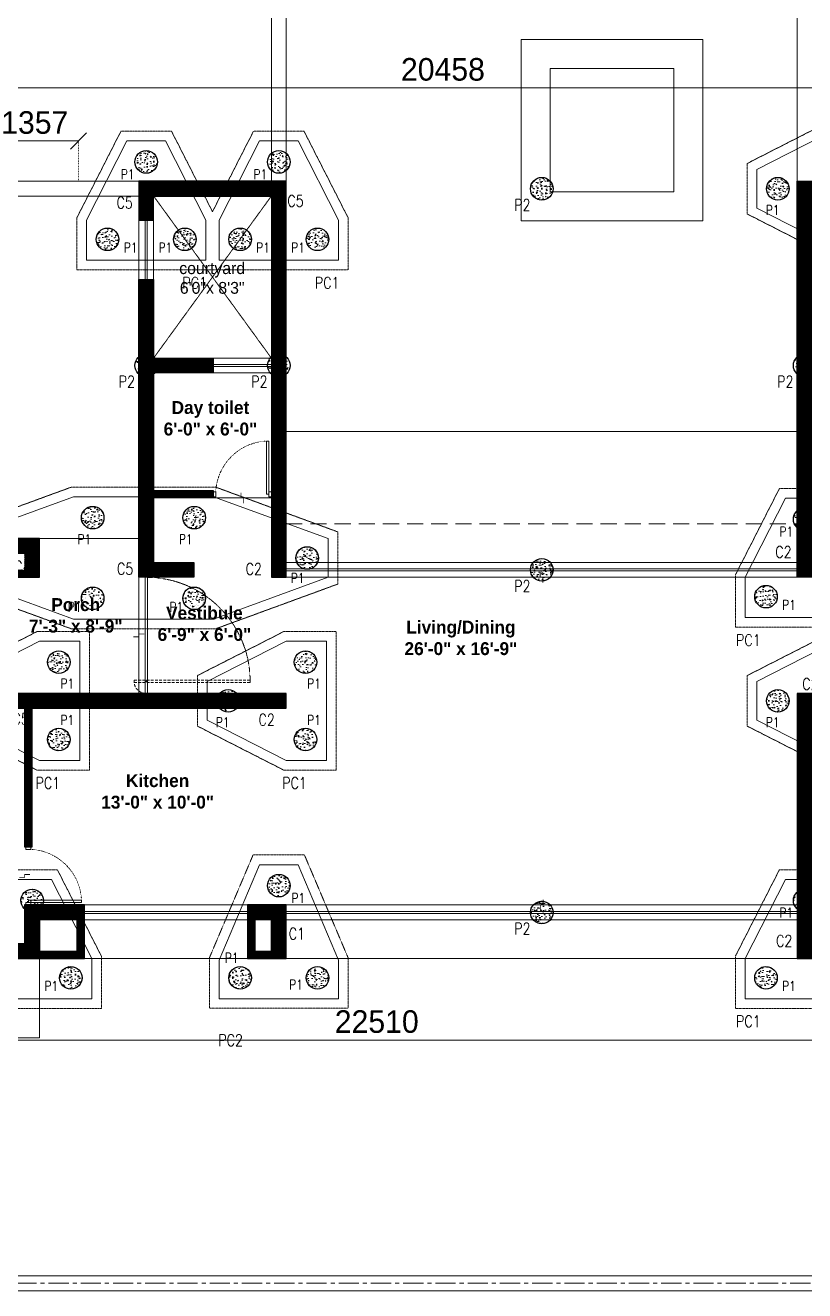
# Model space of a CAD drawing. Header units: metres. Extents: x 5205117 to 5948571, y 646915 to 1143748.
# Drawn here: x 5305112 to 5317197, y 1007210 to 1026829 of the extents above; entities that cross this region are included whole.
import ezdxf

# ---------------------------------------------------------------- set-up
doc = ezdxf.new("R2010")
doc.units = ezdxf.units.M
doc.header["$MEASUREMENT"] = 0
doc.header["$PDMODE"] = 35
doc.header["$PDSIZE"] = 10
for name, pattern in [('CENTER', [2, 1.25, -0.25, 0.25, -0.25]), ('DASHED', [0.75, 0.5, -0.25]), ('DOT', [0.25, 0, -0.25]), ('DOT2', [0.125, 0, -0.125]), ('HIDDEN', [0.375, 0.25, -0.125])]:
    doc.linetypes.add(name, pattern=pattern)
doc.layers.get('0').update_dxf_attribs({"color": 1, "linetype": 'DASHED', "lineweight": 30})
for name, color, linetype, lineweight in [('A -Text-1', 245, 'Continuous', 0), ('A-Center line', 1, 'CENTER', 9), ('A-Cutout Above', 220, 'DASHED', 5), ('A-Door', 3, 'Continuous', 15), ('A-Dotted', 43, 'DASHED', 5), ('A-Elevation 1', 4, 'Continuous', 13), ('A-Elevation 2', 163, 'Continuous', 9), ('A-Floor drop', 7, 'Continuous', 5), ('A-Window', 3, 'Continuous', 15), ('landscape lines', 7, 'Continuous', 0), ('PLOT', 7, 'Continuous', 5), ('road ht', 8, 'Continuous', 5), ('S-C-0-UP TO F.F', 6, 'Continuous', 20), ('S-FOUND-EXCAVATION', 253, 'HIDDEN', 0), ('S-FOUND-FOOTING', 7, 'Continuous', 15), ('S-PILE', 96, 'Continuous', 30), ('S-TEXT COL.', 1, 'Continuous', 0), ('S-TEXT PILE', 7, 'Continuous', 0), ('WALL', 7, 'Continuous', 30), ('WALL HATCH', 252, 'Continuous', 0)]:
    doc.layers.add(name, color=color, linetype=linetype, lineweight=lineweight)
doc.layers.add('A-GF', color=8, linetype='Continuous', lineweight=0, transparency=0.5)
doc.styles.add('CENTURY GOTHIC', font='GOTHIC.TTF')
doc.styles.add('SETU 1', font='romans.shx', dxfattribs={"width": 0.8})
doc.styles.get("Standard").update_dxf_attribs({"font": 'GOTHIC.TTF'})
doc.dimstyles.get("Standard").update_dxf_attribs({"dimtxt": 2, "dimasz": 1, "dimexe": 0, "dimexo": 0, "dimgap": 0.1, "dimtad": 1, "dimdsep": 46, "dimtxsty": 'Standard', "dimblk": 'OBLIQUE', "dimcen": 0.1, "dimclrd": 256, "dimclre": 256, "dimclrt": 256, "dimadec": 0, "dimazin": 0, "dimtfac": 1, "dimtofl": 0, "dimtmove": 1, "dimatfit": 2, "dimldrblk": 'OPEN90', "dimfxl": 1, "dimtolj": 1, "dimtzin": 0, "dimlwd": -1, "dimlwe": -1, "dimarcsym": 0})

# ---------------------------------------------------------------- blocks, each defined once
blk = doc.blocks.new('d 1200')
at = {"layer": 'A-GF', "ltscale": 10}
for points in [[(-50, -5.820766091346741e-11), (-50, 1099.999999999942), (-100, 1099.999999999942), (-100, -5.820766091346741e-11)], [(-1200, -50), (-1200, 49.99999999994179), (-1150, 49.99999999994179), (-1150, -50)], [(0, -50), (0, 49.99999999994179), (-50, 49.99999999994179), (-50, -50)]]:
    blk.add_lwpolyline(points, close=True, dxfattribs=at)
at = {"layer": 'A-GF', "linetype": 'DOT', "ltscale": 2}
blk.add_arc((-50, -5.820766091346741e-11), 1100, 90, 180, dxfattribs=at)
blk = doc.blocks.new('main door')
at = {"layer": 'A-GF', "ltscale": 100}
blk.add_lwpolyline([(-1857.999999999767, -20), (218, -20), (218, 20), (-1857.999999999767, 20)], close=True, dxfattribs=at)
at = {"layer": 'A-GF', "linetype": 'DASHED', "ltscale": 100}
blk.add_lwpolyline([(20, -1857.999999999767), (20, 218), (-20, 218), (-20, -1857.999999999767)], close=True, dxfattribs=at)
at = {"layer": 'A-GF', "ltscale": 100}
blk.add_circle((0, 0), 9, dxfattribs=at)
at = {"layer": 'A-GF', "linetype": 'DASHED', "ltscale": 100}
blk.add_arc((0, 0), 218.5154456783318, 3.936166112277916, 86.06383388961461, dxfattribs=at)
at = {"layer": 'A-GF', "linetype": 'DASHED'}
blk.add_arc((0, 2.91038304567337e-11), 1858.107639508308, 180.6167230009314, 269.3832769974191, dxfattribs=at)
blk = doc.blocks.new('drop')
at = {"layer": 'A-Floor drop', "ltscale": 3, "const_width": 0.01875}
blk.add_lwpolyline([(-0.1124999999983629, 0.02812499999959073), (0, 0.02812499999959073), (0, -0.02812499999959073), (0.1125000000010914, -0.02812499999959073)], dxfattribs=at)
blk = doc.blocks.new('_Oblique')
at = {"color": 0, "linetype": 'ByBlock', "lineweight": -2}
blk.add_line((-0.5, -0.5), (0.5, 0.5), dxfattribs=at)
blk = doc.blocks.new('*D95')
at = {"layer": 'Defpoints', "color": 0, "ltscale": 5, "transparency": 16777216}
for p in [(5305936.837919684, 1025035.37159524), (5304580.177546019, 1024616.476212674, 47261.22561640417), (5305936.837919684, 1024410.266908887)]:
    blk.add_point(p, dxfattribs=at)
at = {"layer": 'road ht', "linetype": 'DOT2', "ltscale": 5, "transparency": 16777216}
for p, q in [((5304580.177546019, 1024616.476212674), (5304580.177546019, 1025035.37159524)), ((5305936.837919684, 1024410.266908887), (5305936.837919684, 1025035.37159524))]:
    blk.add_line(p, q, dxfattribs=at)
at = {"layer": 'road ht', "color": 1, "ltscale": 5, "transparency": 16777216}
blk.add_line((5304580.177546019, 1025035.37159524), (5305936.837919684, 1025035.37159524), dxfattribs=at)
at = {"layer": 'road ht', "color": 1, "ltscale": 5, "transparency": 16777216, "xscale": 250, "yscale": 250, "zscale": 250, "rotation": 180}
blk.add_blockref('_Oblique', (5304580.177546019, 1025035.37159524), dxfattribs=at)
at = {"layer": 'road ht', "color": 1, "ltscale": 5, "transparency": 16777216, "xscale": 250, "yscale": 250, "zscale": 250}
blk.add_blockref('_Oblique', (5305936.837919684, 1025035.37159524), dxfattribs=at)
at = {"layer": 'road ht', "color": 1, "ltscale": 5, "transparency": 16777216, "insert": (5305258.507732851, 1025319.17513025), "char_height": 350, "attachment_point": 5}
blk.add_mtext('\\A1;1357', dxfattribs=at)
blk = doc.blocks.new('_Open90')
at = {"color": 0, "linetype": 'ByBlock', "lineweight": -2}
for p, q in [((0, 0), (-1, 0)), ((-0.5, 0.5), (0, 0)), ((0, 0), (-0.5, -0.5))]:
    blk.add_line(p, q, dxfattribs=at)
blk = doc.blocks.new('*D91')
at = {"layer": 'Defpoints', "color": 0, "ltscale": 5, "transparency": 16777216}
for p in [(5299306.837203082, 1011863.863033714), (5321816.337203085, 1011863.863033714), (5321816.337203085, 1011096.608359609)]:
    blk.add_point(p, dxfattribs=at)
at = {"layer": 'road ht', "linetype": 'DOT2', "ltscale": 5, "transparency": 16777216}
for p, q in [((5299306.837203082, 1011863.863033714), (5299306.837203082, 1011096.608359609)), ((5321816.337203085, 1011863.863033714), (5321816.337203085, 1011096.608359609))]:
    blk.add_line(p, q, dxfattribs=at)
at = {"layer": 'road ht', "color": 1, "ltscale": 5, "transparency": 16777216}
blk.add_line((5299306.837203082, 1011096.608359609), (5321816.337203085, 1011096.608359609), dxfattribs=at)
at = {"layer": 'road ht', "color": 1, "ltscale": 5, "transparency": 16777216, "xscale": 250, "yscale": 250, "zscale": 250, "rotation": 180}
blk.add_blockref('_Oblique', (5299306.837203082, 1011096.608359609), dxfattribs=at)
at = {"layer": 'road ht', "color": 1, "ltscale": 5, "transparency": 16777216, "xscale": 250, "yscale": 250, "zscale": 250}
blk.add_blockref('_Oblique', (5321816.337203085, 1011096.608359609), dxfattribs=at)
at = {"layer": 'road ht', "color": 1, "ltscale": 5, "transparency": 16777216, "insert": (5310561.587203084, 1011380.411894619), "char_height": 350, "attachment_point": 5}
blk.add_mtext('\\A1;22510', dxfattribs=at)
blk = doc.blocks.new('*D90')
at = {"layer": 'Defpoints', "color": 0, "ltscale": 5, "transparency": 16777216}
for p in [(5321816.837203082, 1025859.757278415), (5321816.837203082, 1025299.17955617), (5301358.418089492, 1020466.649073858)]:
    blk.add_point(p, dxfattribs=at)
at = {"layer": 'road ht', "linetype": 'DOT2', "ltscale": 5, "transparency": 16777216}
for p, q in [((5301358.418089492, 1020466.649073858), (5301358.418089492, 1025859.757278415)), ((5321816.837203082, 1025299.17955617), (5321816.837203082, 1025859.757278415))]:
    blk.add_line(p, q, dxfattribs=at)
at = {"layer": 'road ht', "color": 1, "ltscale": 5, "transparency": 16777216}
blk.add_line((5301358.418089492, 1025859.757278415), (5321816.837203082, 1025859.757278415), dxfattribs=at)
at = {"layer": 'road ht', "color": 1, "ltscale": 5, "transparency": 16777216, "xscale": 250, "yscale": 250, "zscale": 250, "rotation": 180}
blk.add_blockref('_Oblique', (5301358.418089492, 1025859.757278415), dxfattribs=at)
at = {"layer": 'road ht', "color": 1, "ltscale": 5, "transparency": 16777216, "xscale": 250, "yscale": 250, "zscale": 250}
blk.add_blockref('_Oblique', (5321816.837203082, 1025859.757278415), dxfattribs=at)
at = {"layer": 'road ht', "color": 1, "ltscale": 5, "transparency": 16777216, "insert": (5311587.627646287, 1026143.560813425), "char_height": 350, "attachment_point": 5}
blk.add_mtext('\\A1;20458', dxfattribs=at)
blk = doc.blocks.new('P2')
at = {"layer": 'S-PILE', "lineweight": 0}
h = blk.add_hatch(dxfattribs=at)
h.set_pattern_fill('AR-CONC', color=256, scale=20)
h.set_pattern_definition([(49.99999999999999, (0, 0), (143.4520365201507, -12.55042699651902), [15, -165]), (355, (0, 0), (-27.7502667226, 150.4384267400024), [12, -132]), (100.45144446, (11.9543362, -1.0458688), (115.7017693454224, 137.8879981937259), [12.7480384, -140.2284224]), (46.18420000000001, (0, 40), (213.4482661343145, -33.10385615861531), [22.5, -247.5]), (96.63563549, (17.787349, 37.2413386), (186.9323891348457, 194.8237201549101), [19.1220684, -210.342752]), (351.1841639899999, (0, 40), (186.9323890109546, 194.823720053998), [18, -198.0000002]), (21, (20, 30), (119.3814104236923, -80.52377813306776), [15, -165]), (326.0000000000001, (20, 30), (48.66306638431634, 145.0300090093706), [12, -132]), (71.45144474, (29.9484508, 23.2896852), (168.0444753459942, 64.50623056127077), [12.748038, -140.2284224]), (37.50000000000001, (0, 0), (2.431971063458134, 66.5787707662623), [0, -130.4, 0, -134, 0, -132.5]), (7.499999999999999, (0, 0), (52.61390748842972, 78.88234237647205), [0, -76.39999999999999, 0, -127.4, 0, -50.5]), (327.5, (-44.6, 0), (106.7644872344818, -4.510974346875951), [0, -50, 0, -156, 0, -207]), (317.5, (-64.6, 0), (116.6372338684772, 20.02099646646354), [0, -65, 0, -103.6, 0, -147])])
edge = h.paths.add_edge_path()
edge.add_arc((0, 0), 175, 0, 360)
at = {"layer": 'S-PILE'}
blk.add_circle((0, 0), 175, dxfattribs=at)
blk = doc.blocks.new('fghfgfccf')
at = {"layer": 'S-C-0-UP TO F.F'}
h = blk.add_hatch(color=5, dxfattribs=at)
h.dxf.hatch_style = 1
h.paths.add_polyline_path([(5239629.205118174, 1015918.544935737), (5239859.205118174, 1015918.544935737), (5239859.205118174, 1015318.544931922), (5239629.205118174, 1015318.544931922)])
h = blk.add_hatch(color=5, dxfattribs=at)
h.dxf.hatch_style = 1
h.paths.add_polyline_path([(5241684.205102915, 1015918.544931922), (5241914.205102915, 1015918.544931922), (5241914.205102915, 1015318.544928107), (5241684.205102915, 1015318.544928107)])
h = blk.add_hatch(color=5, dxfattribs=at)
h.dxf.hatch_style = 1
h.paths.add_polyline_path([(5250439.205087656, 1015918.544935737), (5250439.205087656, 1015688.544935737), (5249839.205087656, 1015688.544935737), (5249839.205087656, 1015918.544935737)])
h = blk.add_hatch(color=5, dxfattribs=at)
h.dxf.hatch_style = 1
h.paths.add_polyline_path([(5238089.20511396, 1010378.544936218), (5238089.20511396, 1010148.544936218), (5237489.20511396, 1010148.544936218), (5237489.20511396, 1010378.544936218)])
h = blk.add_hatch(color=5, dxfattribs=at)
h.dxf.hatch_style = 1
h.paths.add_polyline_path([(5239629.205102915, 1010378.544935737), (5239859.205102915, 1010378.544935737), (5239859.205102915, 1009778.544931922), (5239629.205102915, 1009778.544931922)])
h = blk.add_hatch(color=5, dxfattribs=at)
h.dxf.hatch_style = 1
h.paths.add_polyline_path([(5241684.205102915, 1010378.544931922), (5241914.205102915, 1010378.544931922), (5241914.205102915, 1009778.544928107), (5241684.205102915, 1009778.544928107)])
h = blk.add_hatch(color=5, dxfattribs=at)
h.dxf.hatch_style = 1
h.paths.add_polyline_path([(5249839.205102915, 1010378.544931922), (5250069.205102915, 1010378.544931922), (5250069.205102915, 1009778.544928107), (5249839.205102915, 1009778.544928107)])
h = blk.add_hatch(color=5, dxfattribs=at)
h.dxf.hatch_style = 1
h.paths.add_polyline_path([(5238089.20511396, 1007978.507803955), (5238089.20511396, 1007748.507803955), (5237489.205098702, 1007748.507803955), (5237489.205098702, 1007978.507803955)])
h = blk.add_hatch(color=5, dxfattribs=at)
h.dxf.hatch_style = 1
h.paths.add_polyline_path([(5241914.205102915, 1007978.544935737), (5241914.205102915, 1007748.544935737), (5241314.205102915, 1007748.544935737), (5241314.205102915, 1007978.544935737)])
h = blk.add_hatch(color=5, dxfattribs=at)
h.dxf.hatch_style = 1
h.paths.add_polyline_path([(5250439.205087656, 1007978.544935737), (5250439.205087656, 1007748.544935737), (5249839.205087656, 1007748.544935737), (5249839.205087656, 1007978.544935737)])
h = blk.add_hatch(color=5, dxfattribs=at)
h.dxf.hatch_style = 1
h.paths.add_polyline_path([(5241684.205102915, 1004698.544935737), (5241914.205102915, 1004698.544935737), (5241914.205102915, 1003868.544935737), (5241684.205102915, 1003868.544935737)])
h = blk.add_hatch(color=5, dxfattribs=at)
h.dxf.hatch_style = 1
h.paths.add_polyline_path([(5237859.205118174, 1004468.544935737), (5238089.205118174, 1004468.544935737), (5238089.205118174, 1003868.544931922), (5237859.205118174, 1003868.544931922)])
h = blk.add_hatch(color=5, dxfattribs=at)
h.dxf.hatch_style = 1
h.paths.add_polyline_path([(5249839.205102915, 1004468.544935737), (5250069.205102915, 1004468.544935737), (5250069.205102915, 1003868.544931922), (5249839.205102915, 1003868.544931922)])
at = {"layer": 'S-C-0-UP TO F.F', "color": 5}
for points in [[(5239859.205118174, 1015918.544935737), (5239629.205118174, 1015918.544935737), (5239629.205118174, 1015318.544931922), (5239859.205118174, 1015318.544931922)], [(5241914.205102915, 1015918.544931922), (5241684.205102915, 1015918.544931922), (5241684.205102915, 1015318.544928107), (5241914.205102915, 1015318.544928107)], [(5250439.205087656, 1015688.544935737), (5250439.205087656, 1015918.544935737), (5249839.205087656, 1015918.544935737), (5249839.205087656, 1015688.544935737)], [(5238089.20511396, 1010148.544936218), (5238089.20511396, 1010378.544936218), (5237489.20511396, 1010378.544936218), (5237489.20511396, 1010148.544936218)], [(5239859.205102915, 1010378.544935737), (5239629.205102915, 1010378.544935737), (5239629.205102915, 1009778.544931922), (5239859.205102915, 1009778.544931922)], [(5241914.205102915, 1010378.544931922), (5241684.205102915, 1010378.544931922), (5241684.205102915, 1009778.544928107), (5241914.205102915, 1009778.544928107)], [(5250069.205102915, 1010378.544931922), (5249839.205102915, 1010378.544931922), (5249839.205102915, 1009778.544928107), (5250069.205102915, 1009778.544928107)], [(5238089.20511396, 1007748.507803955), (5238089.20511396, 1007978.507803955), (5237489.205098702, 1007978.507803955), (5237489.205098702, 1007748.507803955)], [(5241914.205102915, 1007748.544935737), (5241914.205102915, 1007978.544935737), (5241314.205102915, 1007978.544935737), (5241314.205102915, 1007748.544935737)], [(5250439.205087656, 1007748.544935737), (5250439.205087656, 1007978.544935737), (5249839.205087656, 1007978.544935737), (5249839.205087656, 1007748.544935737)], [(5241914.205102915, 1004698.544935737), (5241684.205102915, 1004698.544935737), (5241684.205102915, 1003868.544935737), (5241914.205102915, 1003868.544935737)], [(5238089.205118174, 1004468.544935737), (5237859.205118174, 1004468.544935737), (5237859.205118174, 1003868.544931922), (5238089.205118174, 1003868.544931922)], [(5250069.205102915, 1004468.544935737), (5249839.205102915, 1004468.544935737), (5249839.205102915, 1003868.544931922), (5250069.205102915, 1003868.544931922)]]:
    blk.add_lwpolyline(points, close=True, dxfattribs=at)
at = {"layer": 'S-FOUND-EXCAVATION'}
for points in [[(5251214.205162255, 1016878.544923069), (5250403.794916762, 1016878.544923069), (5249064.205162255, 1016196.250033928), (5249064.205162255, 1015410.83984064), (5250403.794915359, 1014728.544923069), (5251214.205162255, 1014728.544923069)], [(5242714.205098702, 1009673.733286605), (5242714.205098702, 1010483.356582099), (5240815.806135945, 1011178.54494018), (5238587.604072504, 1011178.54494018), (5236689.205109747, 1010483.356582099), (5236689.205109747, 1009673.733286605), (5238587.604072651, 1008978.544932551), (5240815.806135798, 1008978.544932551)], [(5251029.205078574, 1009003.544879184), (5251029.205078574, 1009813.955124677), (5250346.910189433, 1011153.544879184), (5249561.499996145, 1011153.544879184), (5248879.205078574, 1009813.955126081), (5248879.205078574, 1009003.544879184)], [(5238864.20518093, 1008938.507791287), (5238053.794935437, 1008938.507791287), (5236714.20518093, 1008256.212902146), (5236714.20518093, 1007470.802708858), (5238053.794934033, 1006788.507791287), (5238864.20518093, 1006788.507791287)], [(5242689.205177514, 1008938.544923069), (5241878.794932021, 1008938.544923069), (5240539.205177514, 1008256.250033928), (5240539.205177514, 1007470.83984064), (5241878.794930618, 1006788.544923069), (5242689.205177514, 1006788.544923069)], [(5251214.205188559, 1008938.544923698), (5250403.794943066, 1008938.544923698), (5249064.205188559, 1008256.250034556), (5249064.205188559, 1007470.839841268), (5250403.794941663, 1006788.544923698), (5251214.205188559, 1006788.544923698)], [(5241402.769913876, 1005478.187237704), (5240724.205089647, 1003880.654651403), (5240724.205089647, 1003098.050811133), (5242874.205089647, 1003098.050811133), (5242874.205089647, 1003880.654650089), (5242195.640293786, 1005478.187237704)], [(5239049.205093833, 1003093.544882999), (5239049.205093833, 1003903.955128492), (5238366.910204692, 1005243.544882999), (5237581.500011404, 1005243.544882999), (5236899.205093833, 1003903.955129895), (5236899.205093833, 1003093.544882999)], [(5251029.205089619, 1003093.504899878), (5251029.205089619, 1003903.915145371), (5250346.910200479, 1005243.504899878), (5249561.50000719, 1005243.504899878), (5248879.205089619, 1003903.915146774), (5248879.205089619, 1003093.504899878)]]:
    blk.add_lwpolyline(points, close=True, dxfattribs=at)
for points in [[(5240771.705091737, 1015447.214681156), (5240136.910204692, 1016693.544882999), (5239351.500011404, 1016693.544882999), (5238669.205093833, 1015353.955129895), (5238669.205093833, 1014543.544882999), (5240819.205093833, 1014543.544885534)], [(5240724.205089619, 1014543.544885534), (5242874.205089619, 1014543.544885534), (5242874.205089619, 1015353.955131027), (5242191.910200479, 1016693.544885534), (5241406.50000719, 1016693.544885534), (5240771.705091737, 1015447.214681156)]]:
    blk.add_lwpolyline(points, dxfattribs=at)
at = {"layer": 'S-FOUND-FOOTING', "color": 1}
for points in [[(5251064.205162255, 1016728.544923069), (5250439.20511396, 1016728.544923069), (5249214.205162255, 1016103.544936365), (5249214.205162255, 1015503.544936365), (5250439.20511396, 1014878.544923069), (5251064.205162255, 1014878.544923069), (5251064.205162255, 1016728.544923069)], [(5240669.205093833, 1014693.544882999), (5240669.205093833, 1015318.544931294), (5240044.205107129, 1016543.544882999), (5239444.205107129, 1016543.544882999), (5238819.205093833, 1015318.544931294), (5238819.205093833, 1014693.544882999), (5240669.205093833, 1014693.544882999)], [(5242724.205089619, 1014693.544885534), (5242724.205089619, 1015318.544933829), (5242099.205102915, 1016543.544885534), (5241499.205102915, 1016543.544885534), (5240874.205089619, 1015318.544933829), (5240874.205089619, 1014693.544885534), (5242724.205089619, 1014693.544885534)], [(5250879.205078574, 1009153.544879184), (5250879.205078574, 1009778.544927479), (5250254.20509187, 1011003.544879184), (5249654.20509187, 1011003.544879184), (5249029.205078574, 1009778.544927479), (5249029.205078574, 1009153.544879184), (5250879.205078574, 1009153.544879184)], [(5238714.20518093, 1008788.507791287), (5238089.205132635, 1008788.507791287), (5236864.20518093, 1008163.507804583), (5236864.20518093, 1007563.507804583), (5238089.205132635, 1006938.507791287), (5238714.20518093, 1006938.507791287), (5238714.20518093, 1008788.507791287)], [(5242539.205177514, 1008788.544923069), (5241914.205129219, 1008788.544923069), (5240689.205177514, 1008163.544936365), (5240689.205177514, 1007563.544936365), (5241914.205129219, 1006938.544923069), (5242539.205177514, 1006938.544923069), (5242539.205177514, 1008788.544923069)], [(5251064.205188559, 1008788.544923698), (5250439.205140265, 1008788.544923698), (5249214.205188559, 1008163.544936994), (5249214.205188559, 1007563.544936994), (5250439.205140265, 1006938.544923698), (5251064.205188559, 1006938.544923698), (5251064.205188559, 1008788.544923698)], [(5238899.205093833, 1003243.544882999), (5238899.205093833, 1003868.544931294), (5238274.205107129, 1005093.544882999), (5237674.205107129, 1005093.544882999), (5237049.205093833, 1003868.544931294), (5237049.205093833, 1003243.544882999), (5238899.205093833, 1003243.544882999)], [(5250879.205089619, 1003243.504899878), (5250879.205089619, 1003868.504948173), (5250254.205102915, 1005093.504899878), (5249654.205102915, 1005093.504899878), (5249029.205089619, 1003868.504948173), (5249029.205089619, 1003243.504899878), (5250879.205089619, 1003243.504899878)]]:
    blk.add_lwpolyline(points, dxfattribs=at)
at = {"layer": 'S-FOUND-FOOTING', "color": 3}
blk.add_lwpolyline([(5242564.205098702, 1009778.544932551), (5242564.205098702, 1010378.544936365), (5240789.205102383, 1011028.54494018), (5238614.205106065, 1011028.54494018), (5236839.205109747, 1010378.544936365), (5236839.205109747, 1009778.544932551), (5238614.205106065, 1009128.544932551), (5240789.205102383, 1009128.544932551), (5242564.205098702, 1009778.544932551)], dxfattribs=at)
at = {"layer": 'S-FOUND-FOOTING', "color": 202}
blk.add_lwpolyline([(5241499.205102918, 1005323.544935737), (5240874.205089621, 1003843.408557461), (5240874.205089621, 1003243.408509166), (5242724.205089621, 1003243.408509166), (5242724.205089621, 1003843.408557461), (5242099.205102917, 1005323.544935737), (5241499.205102918, 1005323.544935737)], dxfattribs=at)
at = {"layer": 'S-PILE'}
for p in [(5239744.205107129, 1016218.544931294), (5241799.205102915, 1016218.544933829), (5239144.205101982, 1015018.68130957), (5240344.205101982, 1015018.68130957), (5241199.205097768, 1015018.681312106), (5242399.205097768, 1015018.681312106), (5238914.205106065, 1010703.54494018), (5240489.205102383, 1010703.54494018), (5249954.20509187, 1010678.544927479), (5242239.205098702, 1010078.544934458), (5238914.205106065, 1009453.544932551), (5240489.205102383, 1009453.544932551), (5249354.205086723, 1009478.681305756), (5241799.205102917, 1004998.544935737), (5237974.205107129, 1004768.544931294), (5249954.205102915, 1004768.504948173), (5238574.205101982, 1003568.68130957), (5241199.20509777, 1003568.544935737), (5242399.20509777, 1003568.544935737), (5249354.205097768, 1003568.641326449)]:
    blk.add_blockref('P2', p, dxfattribs=at)
at = {"layer": 'S-PILE', "rotation": 90.00000000000001}
for p in [(5245876.705111507, 1015803.568365742), (5249539.20511396, 1015803.544936365), (5239744.2051201, 1013063.544936365), (5241799.2051201, 1013063.544936365), (5249954.2051201, 1013063.544936365), (5245876.705111507, 1009893.544937568), (5238389.068754358, 1008463.507799436), (5242214.068750943, 1008463.544931218), (5241014.205129219, 1007863.544936365), (5249539.205140265, 1007863.544936994), (5238389.068754358, 1007263.507799436), (5242214.068750942, 1007263.544931218), (5245876.705111507, 1004583.544937568)]:
    blk.add_blockref('P2', p, dxfattribs=at)
at = {"layer": 'S-TEXT COL.', "color": 1, "true_color": 0xe61414, "style": 'SETU 1', "width": 0.8}
for s, p in [('C5', (5239283.374442276, 1015497.331812451)), ('C5', (5241932.362411876, 1015524.281694686)), ('C2', (5249498.42597009, 1010081.16670384)), ('C4', (5237697.054361854, 1009853.707979502)), ('C5', (5239290.960385428, 1009820.796618263)), ('C2', (5241284.891671545, 1009818.421881284)), ('C2', (5249916.922253058, 1008034.306312338)), ('C5', (5237670.735544964, 1007494.384430272)), ('C2', (5241484.8532647, 1007479.940417271)), ('C1', (5241954.066964537, 1004162.648285434)), ('C2', (5249509.806995326, 1004051.678954092))]:
    blk.add_text(s, height=180, dxfattribs=at).set_placement(p)
at = {"layer": 'S-TEXT COL.', "color": 7, "style": 'SETU 1', "width": 0.8}
for s, p in [('PC1', (5240304.183098207, 1014254.413775127)), ('PC1', (5242359.183093994, 1014254.413777663)), ('PC1', (5248889.730480368, 1008714.413771313)), ('PC1', (5238027.707819344, 1006499.376683416)), ('PC1', (5241852.707815929, 1006499.413815198)), ('PC1', (5248889.730491414, 1002804.373792006)), ('PC2', (5240861.431635492, 1002512.113898934))]:
    blk.add_text(s, height=180, dxfattribs=at).set_placement(p)
at = {"layer": 'S-TEXT PILE', "style": 'SETU 1', "width": 0.8}
for s, height, p in [('P1', 150, (5239352.823597346, 1015952.610315192)), ('P1', 150, (5241407.823593132, 1015952.610317727)), ('P2', 180, (5245449.817808022, 1015462.050579094)), ('P1', 150, (5249349.940716047, 1015397.049886474)), ('P1', 150, (5239395.421405116, 1014816.708411168)), ('P1', 150, (5239937.404156496, 1014816.708411168)), ('P1', 150, (5241450.421400903, 1014816.708413704)), ('P1', 150, (5241992.404152282, 1014816.708413704)), ('P2', 180, (5239317.317816614, 1012722.027149717)), ('P2', 180, (5241372.317816614, 1012722.027149717)), ('P2', 180, (5249527.317816614, 1012722.027149717)), ('P1', 150, (5249562.823582088, 1010412.610311377)), ('P1', 150, (5238677.7207618, 1010294.476641291)), ('P1', 150, (5240252.720758118, 1010294.476641291)), ('P1', 150, (5241985.549639082, 1009690.946162964)), ('P2', 180, (5245449.817808022, 1009552.02715092)), ('P1', 150, (5238530.251355564, 1009244.023536894)), ('P1', 150, (5240105.251351882, 1009244.023536894)), ('P1', 150, (5249605.421389857, 1009276.708407353)), ('P1', 150, (5238414.034576843, 1008057.012749545)), ('P1', 150, (5242239.034573427, 1008057.049881327)), ('P1', 150, (5238414.034576843, 1007490.002833029)), ('P1', 150, (5240824.940731306, 1007457.049886474)), ('P1', 150, (5242239.034573427, 1007490.039964812)), ('P1', 150, (5249349.940742351, 1007457.049887102)), ('P1', 150, (5241996.751991218, 1004729.963162544)), ('P1', 150, (5249562.823593132, 1004502.570332071)), ('P2', 180, (5245449.817808022, 1004242.02715092)), ('P1', 150, (5240962.720753506, 1003804.239358905)), ('P1', 150, (5238167.404156496, 1003366.708411168)), ('P1', 150, (5241959.052555947, 1003389.816295512)), ('P1', 150, (5249605.421400903, 1003366.668428047))]:
    blk.add_text(s, height=height, dxfattribs=at).set_placement(p)

msp = doc.modelspace()

# ---------------------------------------------------------------- hatches: boundary and pattern name
at = {"layer": 'WALL HATCH', "ltscale": 10}
h = msp.add_hatch(dxfattribs=at)
h.set_pattern_fill('ANSI31', color=256, scale=100, angle=180)
h.set_pattern_definition([(225, (2847344.693941204, -165161.4239915589), (8.83883476483184, -8.838834764831851), [])])
h.paths.add_polyline_path([(5321701.837203078, 1016470.266908886), (5321701.837203078, 1016705.266908946), (5322186.837203078, 1016705.266908946), (5322186.837203078, 1016470.266908886)], flags=16)
h.paths.add_polyline_path([(5321701.837203078, 1020300.266908886), (5321701.837203078, 1020065.266908886), (5322186.837203078, 1020065.266908886), (5322186.837203078, 1020300.266908886)], flags=16)
h.paths.add_polyline_path([(5321586.837203078, 1016240.266908886), (5321586.837203078, 1016820.266908886), (5322186.837203078, 1016820.266908886), (5322186.837203078, 1018270.266908886), (5319001.837203078, 1018270.266908886), (5319001.837203078, 1016470.266908886), (5320686.837203078, 1016470.266908886), (5320686.837203078, 1016240.266908886), (5318886.837203078, 1016240.266908886), (5318886.837203078, 1020530.266908886), (5320686.837203078, 1020530.266908886), (5320686.837203078, 1020300.266908886), (5319001.837203078, 1020300.266908886), (5319001.837203078, 1018500.266908886), (5322186.837203078, 1018500.266908886), (5322186.837203078, 1019950.266908946), (5321586.837203078, 1019950.266908946), (5321586.837203078, 1020530.266908886), (5322416.837203078, 1020530.266908886), (5322416.837203078, 1016240.266908886)])
h.paths.add_polyline_path([(5307101.837203078, 1021670.266908886), (5308026.837203078, 1021670.266908886), (5308026.837203078, 1021440.266908886), (5307101.837203078, 1021440.266908886), (5307101.837203078, 1019615.266908886), (5308026.837203078, 1019615.266908886), (5308026.837203078, 1019500.266908886), (5307101.837203078, 1019500.266908886), (5307101.837203078, 1018500.266908886), (5307726.837203078, 1018500.266908886), (5307726.837203078, 1018270.266908886), (5306871.837203078, 1018270.266908886), (5306871.837203078, 1022885.266908946), (5307101.837203078, 1022885.266908946)], flags=17)
h.paths.add_polyline_path([(5299676.837203078, 1015985.033088686), (5299676.837203078, 1016240.266908886), (5299191.837203078, 1016240.266908886), (5299191.837203078, 1015985.033088686)], flags=16)
h.paths.add_polyline_path([(5307101.837203078, 1023810.266908886), (5307101.837203078, 1024180.266908886), (5308926.837203078, 1024180.266908886), (5308926.837203078, 1018270.266908886), (5309156.837203078, 1018270.266908886), (5309156.837203078, 1024410.266908886), (5306871.837203078, 1024410.266908886), (5306871.837203078, 1023810.266908886)])
h.paths.add_polyline_path([(5304201.837203078, 1014205.266908946), (5303576.837203078, 1014205.266908946), (5303576.837203078, 1016240.266908886), (5305101.837203078, 1016240.266908886), (5305101.837203078, 1014090.266908886), (5305216.837203555, 1014090.266908886), (5305216.837203555, 1016240.266908886), (5309156.837203078, 1016240.266908886), (5309156.837203078, 1016470.266908886), (5299076.837203078, 1016470.266908886), (5299076.837203078, 1015870.033088686), (5299906.837203078, 1015870.033088686), (5299906.837203078, 1016240.266908886), (5303461.837203078, 1016240.266908886), (5303461.837203078, 1014090.266908886), (5304201.837203078, 1014090.266908886)])
h.paths.add_polyline_path([(5299676.837203078, 1014205.017657222), (5299676.837203078, 1012959.980065109), (5299076.837203078, 1012959.881998898), (5299076.837203078, 1012360.266908886), (5301546.837203078, 1012360.266908886), (5301546.837203078, 1013190.266908886), (5301431.837203078, 1013190.266908886), (5301431.837203078, 1012590.266908886), (5299906.837203078, 1012590.017657222), (5299906.837203078, 1014090.017657222), (5302561.837203078, 1014090.266908886), (5302561.837203078, 1014205.266908946), (5299676.837203078, 1014205.07334465)])
h.paths.add_polyline_path([(5299676.837203078, 1012590.266908886), (5299191.837203078, 1012590.266908886), (5299191.837203078, 1012844.881998839), (5299676.837203078, 1012844.881998839)], flags=16)
h.paths.add_polyline_path([(5305331.837203078, 1018870.266908886), (5301356.837203078, 1018870.266908886), (5301356.837203078, 1018270.266908886), (5305331.837203078, 1018270.266908886)])
h.paths.add_polyline_path([(5305101.837197833, 1018640.266908946), (5301586.837203078, 1018640.266908946), (5301586.837203078, 1018385.266908946), (5305101.837203078, 1018385.266908946)], flags=16)
h.paths.add_polyline_path([(5302446.837203078, 1013190.266908886), (5302446.837203078, 1012360.266908886), (5306031.837203078, 1012360.266908886), (5306031.837203078, 1013190.266908886), (5305101.837203078, 1013190.266908886), (5305101.837203078, 1012590.266908886), (5302561.837203078, 1012590.266908886), (5302561.837203078, 1013190.266908886)])
h.paths.add_polyline_path([(5305331.837203078, 1012475.266908886), (5305916.837203078, 1012475.266908886), (5305916.837203078, 1012960.266908886), (5305331.837203078, 1012960.266908886)], flags=16)
h.paths.add_polyline_path([(5309156.837203078, 1013190.266908886), (5308556.837203078, 1013190.266908886), (5308556.837203078, 1012360.266908886), (5309156.837203078, 1012360.266908886)])
h.paths.add_polyline_path([(5308671.837203078, 1012475.266908886), (5308926.837203078, 1012475.266908886), (5308926.837203078, 1012960.266908886), (5308671.837203078, 1012960.266908886)], flags=16)
h.paths.add_polyline_path([(5321816.837203078, 1023925.266908886), (5321816.837203078, 1024180.266908886), (5322901.837203078, 1024180.266908886), (5322901.837203078, 1023925.266908886)], flags=16)
h.paths.add_polyline_path([(5317986.837203555, 1018270.266908886), (5317081.837203078, 1018270.266908886), (5317081.837203078, 1024410.266908886), (5323016.837203078, 1024410.266908886), (5323016.837203078, 1023810.266908886), (5321586.837203078, 1023810.266908886), (5321586.837203078, 1024180.266908886), (5317311.837203078, 1024180.266908886), (5317311.837203078, 1020530.266908886), (5317986.837203555, 1020530.266908886), (5317986.837203555, 1020300.266908886), (5317311.837203078, 1020300.266908886), (5317311.837203078, 1018500.266908886), (5317986.837203555, 1018500.266908886)])
h.paths.add_polyline_path([(5321816.837203078, 1012845.266908886), (5321816.837203078, 1012590.266908886), (5322901.837203078, 1012590.266908886), (5322901.837203078, 1012845.266908886)], flags=16)
h.paths.add_polyline_path([(5317986.837203555, 1016470.266908886), (5317081.837203078, 1016470.266908886), (5317081.837203078, 1012360.266908886), (5323016.837203078, 1012360.266908886), (5323016.837203078, 1012960.266908886), (5321586.837203078, 1012960.266908886), (5321586.837203078, 1012590.266908886), (5317311.837203078, 1012590.266908886), (5317311.837203078, 1016240.266908886), (5317986.837203555, 1016240.266908886)])

# ---------------------------------------------------------------- linework, layer by layer
at = {"layer": 'A-Center line', "ltscale": 250}
msp.add_line((5289471.77914972, 1007325.266908868), (5332983.863392487, 1007325.266908868), dxfattribs=at)
at = {"layer": 'A-Cutout Above', "ltscale": 5}
for p, q in [((5307101.837203078, 1021670.266908886), (5308926.837203078, 1024180.266908886)), ((5307101.837203078, 1024180.266908886), (5308926.837203078, 1021670.266908886))]:
    msp.add_line(p, q, dxfattribs=at)
at = {"layer": 'A-Dotted', "ltscale": 500}
for p, q in [((5309156.837203078, 1019100.266908886), (5317081.837203078, 1019100.266908886)), ((5305331.837203078, 1018870.266908886), (5306871.837203078, 1018870.266908886)), ((5308556.837203078, 1012360.266908886), (5306031.837203078, 1012360.266908886)), ((5309156.837203078, 1012360.266908886), (5317081.837203078, 1012360.266908886))]:
    msp.add_line(p, q, dxfattribs=at)
at = {"layer": 'A-Elevation 1', "ltscale": 800}
for p, q in [((5308556.837203078, 1013190.266908886), (5306031.837203078, 1013190.266908886)), ((5308556.837203078, 1012960.266908886), (5306031.837203078, 1012960.266908886))]:
    msp.add_line(p, q, dxfattribs=at)
at = {"layer": 'A-Elevation 2', "ltscale": 5}
for p, q in [((5306871.837203078, 1023810.266908886), (5306871.837203078, 1022885.266908946)), ((5307101.837203078, 1023810.266908886), (5307101.837203078, 1022885.266908946)), ((5308026.837203078, 1021670.266908886), (5308926.837203078, 1021670.266908886)), ((5308926.837203078, 1021440.266908886), (5308026.837203078, 1021440.266908886)), ((5309156.837203078, 1020530.266908886), (5317081.837203078, 1020530.266908886)), ((5305331.837203078, 1018870.266908886), (5306871.837203078, 1018870.266908886)), ((5309156.837203078, 1018500.266908886), (5317081.837203078, 1018500.266908886)), ((5309156.837203078, 1018270.266908886), (5317081.837203078, 1018270.266908886)), ((5309156.837203078, 1013190.266908886), (5317081.837203078, 1013190.266908886)), ((5309156.837203078, 1012960.266908886), (5317081.837203078, 1012960.266908886)), ((5308556.837203078, 1012360.266908886), (5306031.837203078, 1012360.266908886)), ((5309156.837203078, 1012360.266908886), (5317081.837203078, 1012360.266908886))]:
    msp.add_line(p, q, dxfattribs=at)
at = {"layer": 'A-Floor drop', "ltscale": 5}
for p, q in [((5308026.837203078, 1019500.266908886), (5308926.837203078, 1019500.266908886)), ((5306871.837203078, 1018270.266908886), (5306871.837203078, 1016470.206830861))]:
    msp.add_line(p, q, dxfattribs=at)
at = {"layer": 'A-Window', "ltscale": 5}
for p, q in [((5306971.837203078, 1022885.266908946), (5306971.837203078, 1023810.266908886)), ((5307001.837203078, 1022885.266908946), (5307001.837203078, 1023810.266908886)), ((5308026.837203078, 1021570.266908886), (5308926.837203078, 1021570.266908886)), ((5308026.837203078, 1021540.266908886), (5308926.837203078, 1021540.266908886)), ((5309156.837203078, 1018400.266908886), (5317081.837203078, 1018400.266908886)), ((5309156.837203078, 1018370.266908886), (5317081.837203078, 1018370.266908886)), ((5308556.837203078, 1013090.266908886), (5306031.837203078, 1013090.266908886)), ((5308556.837203078, 1013060.266908886), (5306031.837203078, 1013060.266908886)), ((5309156.837203078, 1013090.266908886), (5317081.837203078, 1013090.266908886)), ((5309156.837203078, 1013060.266908886), (5317081.837203078, 1013060.266908886))]:
    msp.add_line(p, q, dxfattribs=at)
at = {"layer": 'landscape lines', "ltscale": 0.01}
for p, q in [((5308926.837202123, 1024410.266908887), (5308926.837202123, 1027410.266908887)), ((5309156.837203077, 1024410.266908887), (5309156.837203077, 1027410.266908887)), ((5317081.837203077, 1024410.266908887), (5317081.837203077, 1027410.266908887)), ((5290076.87422461, 1024410.266908887), (5306871.837203078, 1024410.266908887)), ((5290076.874224611, 1024180.266908887), (5306871.837203078, 1024180.266908887))]:
    msp.add_line(p, q, dxfattribs=at)
for points in [[(5315616.837203077, 1023795.266908887), (5312801.837202123, 1023795.266908887), (5312801.837202123, 1026610.266908887), (5315616.837203077, 1026610.266908887)], [(5315166.837203077, 1024245.266908887), (5313251.837203077, 1024245.266908887), (5313251.837203077, 1026160.266908887), (5315166.837203077, 1026160.266908887)]]:
    msp.add_lwpolyline(points, close=True, dxfattribs=at)
msp.add_lwpolyline([(5295076.855469342, 1011130.266908886), (5305331.888954693, 1011130.266908886), (5305331.837203078, 1012360.164868025)], dxfattribs=at)
at = {"layer": 'PLOT', "ltscale": 0.5}
for p, q in [((5290076.874224611, 1007440.266908868), (5332616.874224617, 1007440.266908868)), ((5290076.874224611, 1007210.266908868), (5332846.874224613, 1007210.266908868))]:
    msp.add_line(p, q, dxfattribs=at)
at = {"layer": 'WALL'}
for points in [[(5307101.837203078, 1023810.266908886), (5307101.837203078, 1024180.266908886), (5308926.837203078, 1024180.266908886), (5308926.837203078, 1018270.266908886), (5309156.837203078, 1018270.266908886), (5309156.837203078, 1024410.266908886), (5306871.837203078, 1024410.266908886), (5306871.837203078, 1023810.266908886)], [(5317986.837203555, 1018270.266908886), (5317081.837203078, 1018270.266908886), (5317081.837203078, 1024410.266908886), (5323016.837203078, 1024410.266908886), (5323016.837203078, 1023810.266908886), (5321586.837203078, 1023810.266908886), (5321586.837203078, 1024180.266908886), (5317311.837203078, 1024180.266908886), (5317311.837203078, 1020530.266908886), (5317986.837203555, 1020530.266908886), (5317986.837203555, 1020300.266908886), (5317311.837203078, 1020300.266908886), (5317311.837203078, 1018500.266908886), (5317986.837203555, 1018500.266908886)], [(5307101.837203078, 1021670.266908886), (5308026.837203078, 1021670.266908886), (5308026.837203078, 1021440.266908886), (5307101.837203078, 1021440.266908886), (5307101.837203078, 1019615.266908886), (5308026.837203078, 1019615.266908886), (5308026.837203078, 1019500.266908886), (5307101.837203078, 1019500.266908886), (5307101.837203078, 1018500.266908886), (5307726.837203078, 1018500.266908886), (5307726.837203078, 1018270.266908886), (5306871.837203078, 1018270.266908886), (5306871.837203078, 1022885.266908946), (5307101.837203078, 1022885.266908946), (5307101.837203078, 1021670.266908886)], [(5305331.837203078, 1018870.266908886), (5301356.837203078, 1018870.266908886), (5301356.837203078, 1018270.266908886), (5305331.837203078, 1018270.266908886)], [(5304201.837203078, 1014205.266908946), (5303576.837203078, 1014205.266908946), (5303576.837203078, 1016240.266908886), (5305101.837203078, 1016240.266908886), (5305101.837203078, 1014090.266908886), (5305216.837203555, 1014090.266908886), (5305216.837203555, 1016240.266908886), (5309156.837203078, 1016240.266908886), (5309156.837203078, 1016470.266908886), (5299076.837203078, 1016470.266908886), (5299076.837203078, 1015870.033088686), (5299906.837203078, 1015870.033088686), (5299906.837203078, 1016240.266908886), (5303461.837203078, 1016240.266908886), (5303461.837203078, 1014090.266908886), (5304201.837203078, 1014090.266908886)], [(5317986.837203555, 1016470.266908886), (5317081.837203078, 1016470.266908886), (5317081.837203078, 1012360.266908886), (5323016.837203078, 1012360.266908886), (5323016.837203078, 1012960.266908886), (5321586.837203078, 1012960.266908886), (5321586.837203078, 1012590.266908886), (5317311.837203078, 1012590.266908886), (5317311.837203078, 1016240.266908886), (5317986.837203555, 1016240.266908886)], [(5302446.837203078, 1013190.266908886), (5302446.837203078, 1012360.266908886), (5306031.837203078, 1012360.266908886), (5306031.837203078, 1013190.266908886), (5305101.837203078, 1013190.266908886), (5305101.837203078, 1012590.266908886), (5302561.837203078, 1012590.266908886), (5302561.837203078, 1013190.266908886)], [(5309156.837203078, 1013190.266908886), (5308556.837203078, 1013190.266908886), (5308556.837203078, 1012360.266908886), (5309156.837203078, 1012360.266908886)], [(5305331.837203078, 1012475.266908886), (5305916.837203078, 1012475.266908886), (5305916.837203078, 1012960.266908886), (5305331.837203078, 1012960.266908886)], [(5308671.837203078, 1012475.266908886), (5308926.837203078, 1012475.266908886), (5308926.837203078, 1012960.266908886), (5308671.837203078, 1012960.266908886)]]:
    msp.add_lwpolyline(points, close=True, dxfattribs=at)

# ---------------------------------------------------------------- block references
at = {"layer": 'A-Door', "extrusion": (0, 0, -1), "xscale": -0.7500000000000018, "yscale": 0.7500000000000018, "zscale": -0.7500000735137404}
msp.add_blockref('d 1200', (-5308926.837203078, 1019557.766908886), dxfattribs=at)
at = {"layer": 'A-Door', "xscale": -0.8670523995879846, "yscale": 0.8670523995879846, "zscale": 0.8670523995879846, "rotation": 90}
msp.add_blockref('main door', (5306986.837203555, 1016659.283550443), dxfattribs=at)
at = {"layer": 'A-Door', "extrusion": (0, 0, -1), "xscale": -0.7500000000000018, "yscale": 0.7500000000000018, "zscale": -0.7500000735137404, "rotation": 90}
msp.add_blockref('d 1200', (-5305159.337203078, 1013190.266908886), dxfattribs=at)
at = {"layer": 'A-Floor drop', "ltscale": 6}
for p, xscale, yscale, zscale, rotation in [((5308476.837203078, 1019500.266908886), -750.000000000002, 750.000000000002, 750.000000000002, 90), ((5313115.660361342, 1018270.266908886), -750.0000000000018, 750.0000000000018, 750.0000000000018, 90), ((5313119.337203078, 1013190.266908886), 750.0000000000061, 750.0000000000061, 750.0000000000061, 270)]:
    msp.add_blockref('drop', p, dxfattribs=dict(at, xscale=xscale, yscale=yscale, zscale=zscale, rotation=rotation))
at = {"layer": 'A-Floor drop', "ltscale": 6, "xscale": -750, "yscale": 750, "zscale": 750}
for p in [(5306871.837203078, 1017370.236869873), (5305101.837203078, 1013640.266908946)]:
    msp.add_blockref('drop', p, dxfattribs=at)
at = {"layer": 'road ht'}
msp.add_blockref('fghfgfccf', (67242.63210016303, 8491.7219807785), dxfattribs=at)

# ---------------------------------------------------------------- texts
at = {"layer": 'A -Text-1', "char_height": 200, "width": 5030.203356218762, "attachment_point": 5, "style": 'CENTURY GOTHIC'}
for s, insert in [('{\\H0.91667x;courtyard\\P6\'0"x 8\'3"}', (5308009.709296755, 1022909.675213875)), ('\\pxqc;{\\fCentury Gothic|b1|i0|c0|p34;Day toilet\\P6\'-0" x 6\'-0"}', (5307982.245810561, 1020734.73541409)), ('\\pxqc;{\\fCentury Gothic|b1|i0|c0|p34;Porch\\P7\'-3" x 8\'-9"}', (5305893.730770163, 1017679.050531151)), ('\\pxqc;{\\fCentury Gothic|b1|i0|c0|p34;Vestibule\\P6\'-9" x 6\'-0"}', (5307888.621089511, 1017549.705203893)), ('\\pxqc;{\\fCentury Gothic|b1|i0|c0|p34;Living/Dining\\P26\'-0" x 16\'-9"}', (5311866.224619137, 1017329.965823144)), ('\\pxqc;{\\fCentury Gothic|b1|i0|c0|p34;Kitchen\\P13\'-0" x 10\'-0"}', (5307163.730770163, 1014949.768483223))]:
    msp.add_mtext(s, dxfattribs=dict(at, insert=insert))

# ---------------------------------------------------------------- dimensions: what is measured, and where the dimension line sits
at = {"layer": 'road ht', "color": 12, "ltscale": 5}
for base, p1, p2, picture, middle in [((5321816.837203082, 1025859.757278415), (5301358.418089492, 1020466.649073858), (5321816.837203082, 1025299.17955617), '*D90', (5311587.627646287, 1026143.560813425)), ((5305936.837919684, 1025035.37159524), (5304580.177546019, 1024616.476212674, 47261.22561640417), (5305936.837919684, 1024410.266908887), '*D95', (5305258.507732851, 1025319.17513025)), ((5321816.337203085, 1011096.608359609), (5299306.837203082, 1011863.863033714), (5321816.337203085, 1011863.863033714), '*D91', (5310561.587203084, 1011380.411894619))]:
    dim = msp.add_linear_dim(base=base, p1=p1, p2=p2, dimstyle='Standard', override={"dimtxt": 350, "dimasz": 250, "dimgap": 100, "dimdec": 0, "dimclrd": 1, "dimclrt": 1, "dimtdec": 0, "dimfxl": 0.1}, dxfattribs=at)
    dim.commit()
    dim.dimension.update_dxf_attribs({"geometry": picture, "text_midpoint": middle})

doc.saveas('drawing.dxf')
